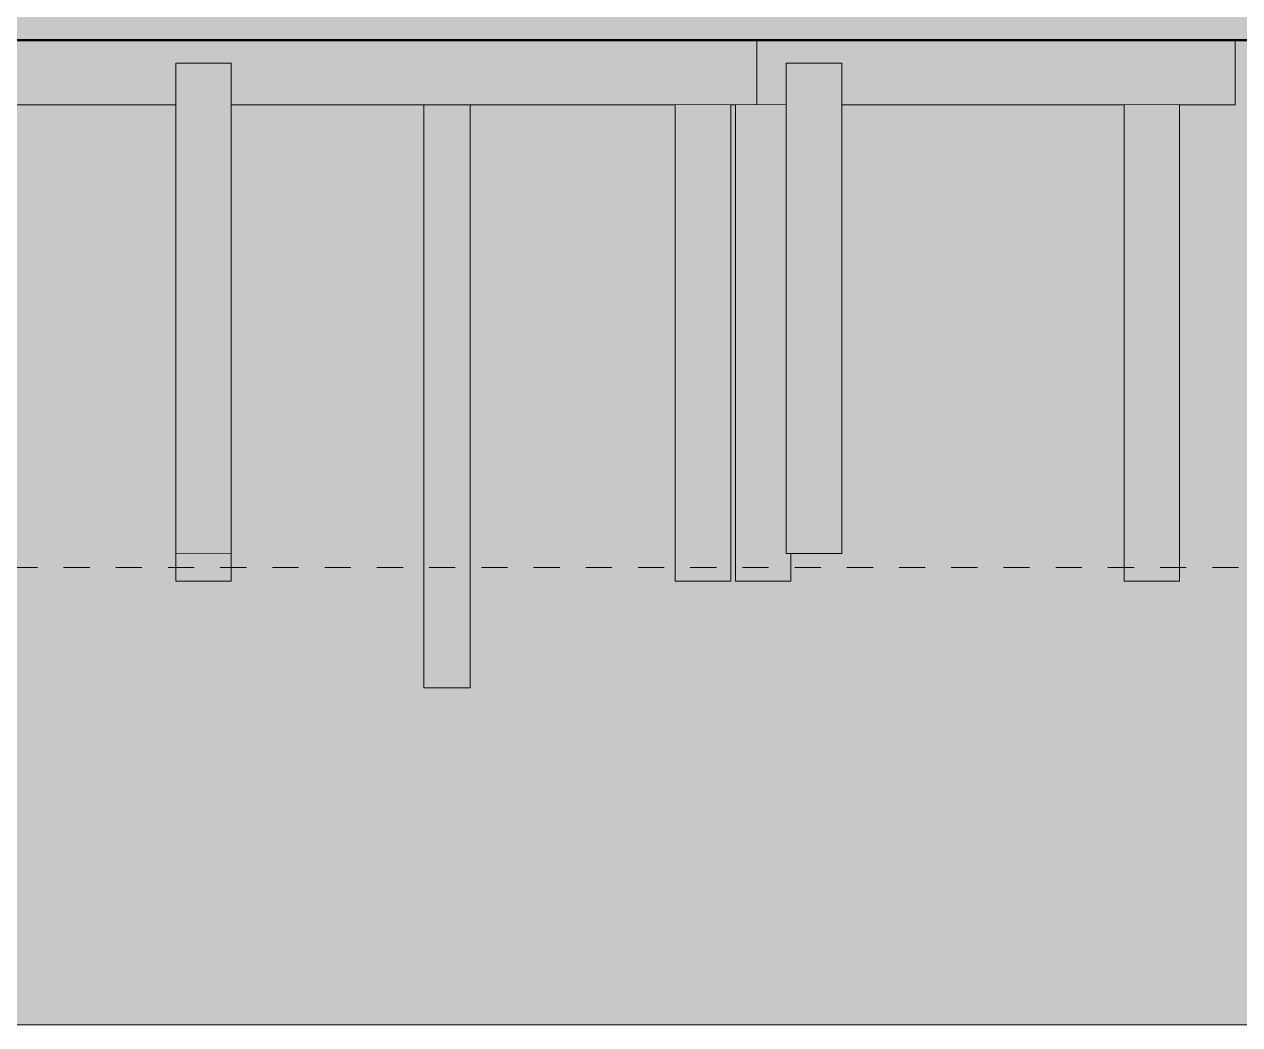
# Model space of a CAD drawing. Header units: millimetres. Extents: x -48147 to 1403542, y -455564 to 18123.
# Drawn here: x 1377703 to 1384271, y -455564 to -450157 of the extents above; entities that cross this region are included whole.
import ezdxf

# ---------------------------------------------------------------- set-up
doc = ezdxf.new("R2010")
doc.units = ezdxf.units.MM
doc.header["$MEASUREMENT"] = 0
doc.linetypes.add('Dashed', pattern=[2822.222233, 1411.111116, -1411.111116])
doc.linetypes.add('Wipeout_Contour', pattern=[1000, 0, -1000])
for name, color, linetype, lineweight, true_color in [('0_Pen_No__105', 7, 'Continuous', 15, 0xa6a6a6), ('A-230-M_FLOOR.IFC Import_Pen_No__109', 7, 'Continuous', 15, 0xa6a6a6), ('A-230-M_FLOOR.IFC Import_Pen_No__29', 7, 'Continuous', 50, 0x2a2a2a)]:
    doc.layers.add(name, color=color, linetype=linetype, lineweight=lineweight, true_color=true_color)
for name, color, linetype in [('A-230-M_FLOOR.IFC Import', 7, 'Continuous'), ('New_A-20-M_Floor_Slab', 7, 'Continuous'), ('S-160-M_FOUND.IFC Import', 7, 'Continuous')]:
    doc.layers.add(name, color=color, linetype=linetype)
for name, color, linetype, lineweight in [('A-230-M_FLOOR.IFC Import_Pen_No__89', 8, 'Continuous', 20), ('A-95-P_Drawing_Pen_No__1', 7, 'Continuous', 13), ('A-95-P_Drawing_Pen_No__84', 8, 'Continuous', 20), ('New_A-20-M_Floor_Slab_Pen_No__89', 8, 'Continuous', 20), ('S-160-M_FOUND.IFC Import_Pen_No__1', 7, 'Continuous', 13), ('S-160-M_FOUND.IFC Import_Pen_No__4', 7, 'Continuous', 20)]:
    doc.layers.add(name, color=color, linetype=linetype, lineweight=lineweight)

# ---------------------------------------------------------------- blocks, each defined once
blk = doc.blocks.new('Section Elem_194_1', base_point=(1418663.2, -449992.5))
at = {"color": 254, "linetype": 'Wipeout_Contour', "lineweight": 0, "ltscale": 5822732.558381523}
blk.add_wipeout([(1384246.1, -450242.5), (1384246.1, -450592.5), (1384246.2, -450592.5), (1384246.2, -450242.5)], dxfattribs=at).dxf.layer = 'New_A-20-M_Floor_Slab'
at = {"layer": 'New_A-20-M_Floor_Slab_Pen_No__89', "linetype": 'Continuous'}
blk.add_line((1384246.2, -450242.5), (1384246.2, -450592.5), dxfattribs=at)
blk = doc.blocks.new('Section Elem_195_1', base_point=(1418663.2, -449992.5))
at = {"layer": 'New_A-20-M_Floor_Slab_Pen_No__89', "linetype": 'Continuous'}
blk.add_line((1381660.9, -450242.5), (1381660.9, -450592.5), dxfattribs=at)
blk = doc.blocks.new('Section Elem_400_1', base_point=(1418663.2, -449992.5))
at = {"color": 254, "linetype": 'Wipeout_Contour', "lineweight": 0, "ltscale": 5808239.074038919}
blk.add_wipeout([(1379862.2, -453742.5), (1379862.3, -453742.5), (1379862.3, -450592.5), (1379862.2, -450592.5)], dxfattribs=at).dxf.layer = 'S-160-M_FOUND.IFC Import'
at = {"layer": 'S-160-M_FOUND.IFC Import_Pen_No__4', "linetype": 'Continuous'}
blk.add_line((1379862.2, -453742.5), (1379862.2, -450592.5), dxfattribs=at)
blk = doc.blocks.new('Section Elem_401_1', base_point=(1418663.2, -449992.5))
at = {"layer": 'S-160-M_FOUND.IFC Import_Pen_No__4', "linetype": 'Continuous'}
blk.add_line((1379862.3, -453742.5), (1379862.3, -450592.5), dxfattribs=at)
blk = doc.blocks.new('Section Elem_403_1', base_point=(1418663.2, -449992.5))
at = {"color": 254, "linetype": 'Wipeout_Contour', "lineweight": 0, "ltscale": 5808714.435132145}
blk.add_wipeout([(1379862.3, -453742.5), (1380112.3, -453742.5), (1380112.3, -450592.5), (1379862.3, -450592.5)], dxfattribs=at).dxf.layer = 'S-160-M_FOUND.IFC Import'
at = {"layer": 'S-160-M_FOUND.IFC Import_Pen_No__4', "linetype": 'Continuous'}
for p, q in [((1379862.3, -453742.5), (1379862.3, -450592.5)), ((1380112.3, -450592.5), (1380112.3, -453742.5)), ((1380112.3, -453742.5), (1379862.3, -453742.5))]:
    blk.add_line(p, q, dxfattribs=at)
blk = doc.blocks.new('Section Elem_425_1', base_point=(1418663.2, -449992.5))
at = {"color": 254, "linetype": 'Wipeout_Contour', "lineweight": 0, "ltscale": 11631974.27172318}
blk.add_wipeout([(1381660.9, -450242.5), (1381660.9, -450592.5), (1381820.9, -450592.5), (1381820.9, -450367.5), (1382120.9, -450367.5), (1382120.9, -450592.5), (1384246.1, -450592.5), (1384246.1, -450242.5)], dxfattribs=at).dxf.layer = 'A-230-M_FLOOR.IFC Import'
at = {"layer": 'A-230-M_FLOOR.IFC Import_Pen_No__89', "linetype": 'Continuous'}
for p, q in [((1384246.1, -450242.5), (1384246.1, -450592.5)), ((1381820.9, -450592.5), (1381660.9, -450592.5)), ((1384246.1, -450592.5), (1382120.9, -450592.5))]:
    blk.add_line(p, q, dxfattribs=at)
blk = doc.blocks.new('Section Elem_426_1', base_point=(1418663.2, -449992.5))
at = {"color": 254, "linetype": 'Wipeout_Contour', "lineweight": 0, "ltscale": 11603101.1781261}
blk.add_wipeout([(1375660.9, -450242.5), (1375660.9, -450592.5), (1378520.9, -450592.5), (1378520.9, -450367.5), (1378820.9, -450367.5), (1378820.9, -450592.5), (1381660.9, -450592.5), (1381660.9, -450242.5)], dxfattribs=at).dxf.layer = 'A-230-M_FLOOR.IFC Import'
at = {"layer": 'A-230-M_FLOOR.IFC Import_Pen_No__89', "linetype": 'Continuous'}
for p, q in [((1375660.9, -450242.5), (1375660.9, -450592.5)), ((1381660.9, -450242.5), (1381660.9, -450592.5)), ((1378520.9, -450592.5), (1375660.9, -450592.5)), ((1381660.9, -450592.5), (1378820.9, -450592.5))]:
    blk.add_line(p, q, dxfattribs=at)
blk = doc.blocks.new('Section Elem_428_1', base_point=(1418663.2, -449992.5))
at = {"color": 254, "linetype": 'Wipeout_Contour', "lineweight": 0, "ltscale": 8723220.479698632}
blk.add_wipeout([(1381546, -453167.5), (1381846, -453167.5), (1381846, -453017.5), (1381820.9, -453017.5), (1381820.9, -450592.5), (1381546, -450592.5)], dxfattribs=at).dxf.layer = 'S-160-M_FOUND.IFC Import'
at = {"layer": 'S-160-M_FOUND.IFC Import_Pen_No__1', "linetype": 'Continuous'}
for p, q in [((1381546, -453167.5), (1381546, -450592.5)), ((1381846, -453167.5), (1381846, -453017.5)), ((1381546, -453167.5), (1381846, -453167.5))]:
    blk.add_line(p, q, dxfattribs=at)
blk = doc.blocks.new('Section Elem_430_1', base_point=(1418663.2, -449992.5))
at = {"color": 254, "linetype": 'Wipeout_Contour', "lineweight": 0, "ltscale": 5822836.179435557}
blk.add_wipeout([(1383646.1, -450592.5), (1383646.1, -453167.5), (1383946.1, -453167.5), (1383946.1, -450592.5)], dxfattribs=at).dxf.layer = 'S-160-M_FOUND.IFC Import'
at = {"layer": 'S-160-M_FOUND.IFC Import_Pen_No__1', "linetype": 'Continuous'}
for p, q in [((1383646.1, -453167.5), (1383646.1, -450592.5)), ((1383946.1, -453167.5), (1383946.1, -450592.5)), ((1383646.1, -453167.5), (1383946.1, -453167.5))]:
    blk.add_line(p, q, dxfattribs=at)
blk = doc.blocks.new('Section Elem_431_1', base_point=(1418663.2, -449992.5))
at = {"color": 254, "linetype": 'Wipeout_Contour', "lineweight": 0, "ltscale": 5813615.261832134}
blk.add_wipeout([(1381220.9, -450592.5), (1381220.9, -453167.5), (1381520.9, -453167.5), (1381520.9, -450592.5)], dxfattribs=at).dxf.layer = 'S-160-M_FOUND.IFC Import'
at = {"layer": 'S-160-M_FOUND.IFC Import_Pen_No__1', "linetype": 'Continuous'}
for p, q in [((1381220.9, -453167.5), (1381220.9, -450592.5)), ((1381520.9, -453167.5), (1381520.9, -450592.5)), ((1381220.9, -453167.5), (1381520.9, -453167.5))]:
    blk.add_line(p, q, dxfattribs=at)
blk = doc.blocks.new('Section Elem_432_1', base_point=(1418663.2, -449992.5))
at = {"color": 254, "linetype": 'Wipeout_Contour', "lineweight": 0, "ltscale": 5815663.436068291}
blk.add_wipeout([(1381820.9, -453017.5), (1382120.9, -453017.5), (1382120.9, -450367.5), (1381820.9, -450367.5)], dxfattribs=at).dxf.layer = 'S-160-M_FOUND.IFC Import'
at = {"layer": 'S-160-M_FOUND.IFC Import_Pen_No__1', "linetype": 'Continuous'}
for p, q in [((1381820.9, -450367.5), (1382120.9, -450367.5)), ((1381820.9, -453017.5), (1381820.9, -450367.5)), ((1382120.9, -453017.5), (1382120.9, -450367.5)), ((1381820.9, -453017.5), (1382120.9, -453017.5))]:
    blk.add_line(p, q, dxfattribs=at)
blk = doc.blocks.new('Section Elem_433_1', base_point=(1418663.2, -449992.5))
at = {"color": 254, "linetype": 'Wipeout_Contour', "lineweight": 0, "ltscale": 5803118.067456841}
blk.add_wipeout([(1378520.9, -453017.5), (1378820.9, -453017.5), (1378820.9, -450367.5), (1378520.9, -450367.5)], dxfattribs=at).dxf.layer = 'S-160-M_FOUND.IFC Import'
at = {"layer": 'S-160-M_FOUND.IFC Import_Pen_No__1', "linetype": 'Continuous'}
for p, q in [((1378520.9, -450367.5), (1378820.9, -450367.5)), ((1378520.9, -453017.5), (1378520.9, -450367.5)), ((1378820.9, -453017.5), (1378820.9, -450367.5)), ((1378520.9, -453017.5), (1378820.9, -453017.5))]:
    blk.add_line(p, q, dxfattribs=at)
blk = doc.blocks.new('Section Elem_434_1', base_point=(1418663.2, -449992.5))
at = {"color": 254, "linetype": 'Wipeout_Contour', "lineweight": 0, "ltscale": 5804861.858315824}
blk.add_wipeout([(1378520.9, -453167.5), (1378820.9, -453167.5), (1378820.9, -453017.5), (1378520.9, -453017.5)], dxfattribs=at).dxf.layer = 'S-160-M_FOUND.IFC Import'
at = {"layer": 'S-160-M_FOUND.IFC Import_Pen_No__1', "linetype": 'Continuous'}
for p, q in [((1378520.9, -453167.5), (1378520.9, -453017.5)), ((1378820.9, -453167.5), (1378820.9, -453017.5)), ((1378520.9, -453167.5), (1378820.9, -453167.5))]:
    blk.add_line(p, q, dxfattribs=at)
blk = doc.blocks.new('Section Elem_437_1', base_point=(1418663.2, -449992.5))
at = {"color": 254, "linetype": 'Wipeout_Contour', "lineweight": 0, "ltscale": 5830804.514820798}
blk.add_wipeout([(1398196.4, -450242.5), (1398196.4, -449992.5), (1374725.3, -449992.5), (1374725.3, -450242.5)], dxfattribs=at).dxf.layer = 'A-230-M_FLOOR.IFC Import'
at = {"layer": 'A-230-M_FLOOR.IFC Import_Pen_No__109', "linetype": 'Continuous'}
h = blk.add_hatch(dxfattribs=at)
h.set_pattern_fill('Lightweight_Concrete_0001', color=256, style=0, pattern_type=2)
h.set_pattern_definition([(0, (1418663.25, -449992.53), (0, 389.7114), [24.375, -200.625]), (0, (1418775.75, -449797.67), (0, 389.7114), [24.375, -200.625]), (60, (1418663.25, -449992.53), (-337.5, 194.8557), [24.375, -200.625]), (60, (1418888.25, -449992.53), (-337.5, 194.8557), [24.375, -200.625]), (120, (1418687.62, -449992.53), (337.5, 194.8557), [24.375, -200.625]), (120, (1418912.62, -449992.53), (337.5, 194.8557), [24.375, -200.625]), (0, (1418663.25, -449955.03), (0, 75), [0, -75, 0, -112.5]), (45, (1418700.75, -449955.03), (-53.03301, 53.03301), [0, -56.25, 0, -93.75])])
h.paths.add_polyline_path([(1398196.4, -450242.5), (1398196.4, -449992.5), (1374725.3, -449992.5), (1374725.3, -450242.5)])
at = {"layer": 'A-230-M_FLOOR.IFC Import_Pen_No__29', "linetype": 'Continuous'}
blk.add_line((1398167.2, -450242.5), (1374725.3, -450242.5), dxfattribs=at)
blk = doc.blocks.new('S-22 Building Section_STORY_MARKER', base_point=(1418663.2, -449992.5))
at = {"layer": '0_Pen_No__105', "linetype": 'Dashed', "ltscale": 0.1}
blk.add_line((1369166.1, -453092.5), (1399880.2, -453092.5), dxfattribs=at)

msp = doc.modelspace()

# ---------------------------------------------------------------- block references
at = {"layer": 'New_A-20-M_Floor_Slab'}
for name in ['Section Elem_195_1', 'Section Elem_194_1']:
    msp.add_blockref(name, (1418663.2, -449992.5), dxfattribs=at)
at = {"layer": 'S-160-M_FOUND.IFC Import'}
msp.add_blockref('Section Elem_400_1', (1418663.2, -449992.5), dxfattribs=at)

# ---------------------------------------------------------------- next in the draw order: block references
at = {"layer": 'A-230-M_FLOOR.IFC Import'}
msp.add_blockref('Section Elem_425_1', (1418663.2, -449992.5), dxfattribs=at)
at = {"layer": 'S-160-M_FOUND.IFC Import'}
msp.add_blockref('Section Elem_401_1', (1418663.2, -449992.5), dxfattribs=at)

# ---------------------------------------------------------------- next in the draw order: block references
for name in ['Section Elem_403_1', 'Section Elem_430_1']:
    msp.add_blockref(name, (1418663.2, -449992.5), dxfattribs=at)

# ---------------------------------------------------------------- next in the draw order: block references
at = {"layer": 'A-230-M_FLOOR.IFC Import'}
msp.add_blockref('Section Elem_426_1', (1418663.2, -449992.5), dxfattribs=at)

# ---------------------------------------------------------------- next in the draw order: block references
msp.add_blockref('Section Elem_437_1', (1418663.2, -449992.5), dxfattribs=at)
at = {"layer": 'S-160-M_FOUND.IFC Import'}
for name in ['Section Elem_433_1', 'Section Elem_428_1']:
    msp.add_blockref(name, (1418663.2, -449992.5), dxfattribs=at)

# ---------------------------------------------------------------- next in the draw order: block references
for name in ['Section Elem_432_1', 'Section Elem_431_1', 'Section Elem_434_1']:
    msp.add_blockref(name, (1418663.2, -449992.5), dxfattribs=at)

# ---------------------------------------------------------------- next in the draw order: hatches: boundary and pattern name
at = {"layer": 'A-95-P_Drawing_Pen_No__84', "linetype": 'Continuous'}
msp.add_hatch(color=256, dxfattribs=at).paths.add_polyline_path([(1373386.1, -449992.5), (1369041.2, -450040.4), (1369041.2, -455564.1), (1402585.7, -455564.1), (1402585.7, -449992.5), (1398933.4, -449992.5), (1398737.2, -449992.5), (1398737.2, -450492.5), (1398167.2, -450492.5), (1398167.2, -450242.5), (1374725.3, -450242.5), (1374725.3, -450492.5), (1374155.3, -450492.5), (1374155.3, -449992.5)])

# ---------------------------------------------------------------- next in the draw order: linework, layer by layer
at = {"layer": 'A-95-P_Drawing_Pen_No__1', "linetype": 'Continuous', "flags": 128}
msp.add_lwpolyline([(1373386.1, -449992.5), (1369041.2, -450040.4), (1369041.2, -455564.1), (1402585.7, -455564.1), (1402585.7, -449992.5), (1398933.4, -449992.5), (1398737.2, -449992.5), (1398737.2, -450492.5), (1398167.2, -450492.5), (1398167.2, -450242.5), (1374725.3, -450242.5), (1374725.3, -450492.5), (1374155.3, -450492.5), (1374155.3, -449992.5)], close=True, dxfattribs=at)

# ---------------------------------------------------------------- next in the draw order: block references
at = {"linetype": 'Continuous', "lineweight": 0}
msp.add_blockref('S-22 Building Section_STORY_MARKER', (1418663.2, -449992.5), dxfattribs=at)

doc.saveas('drawing.dxf')
